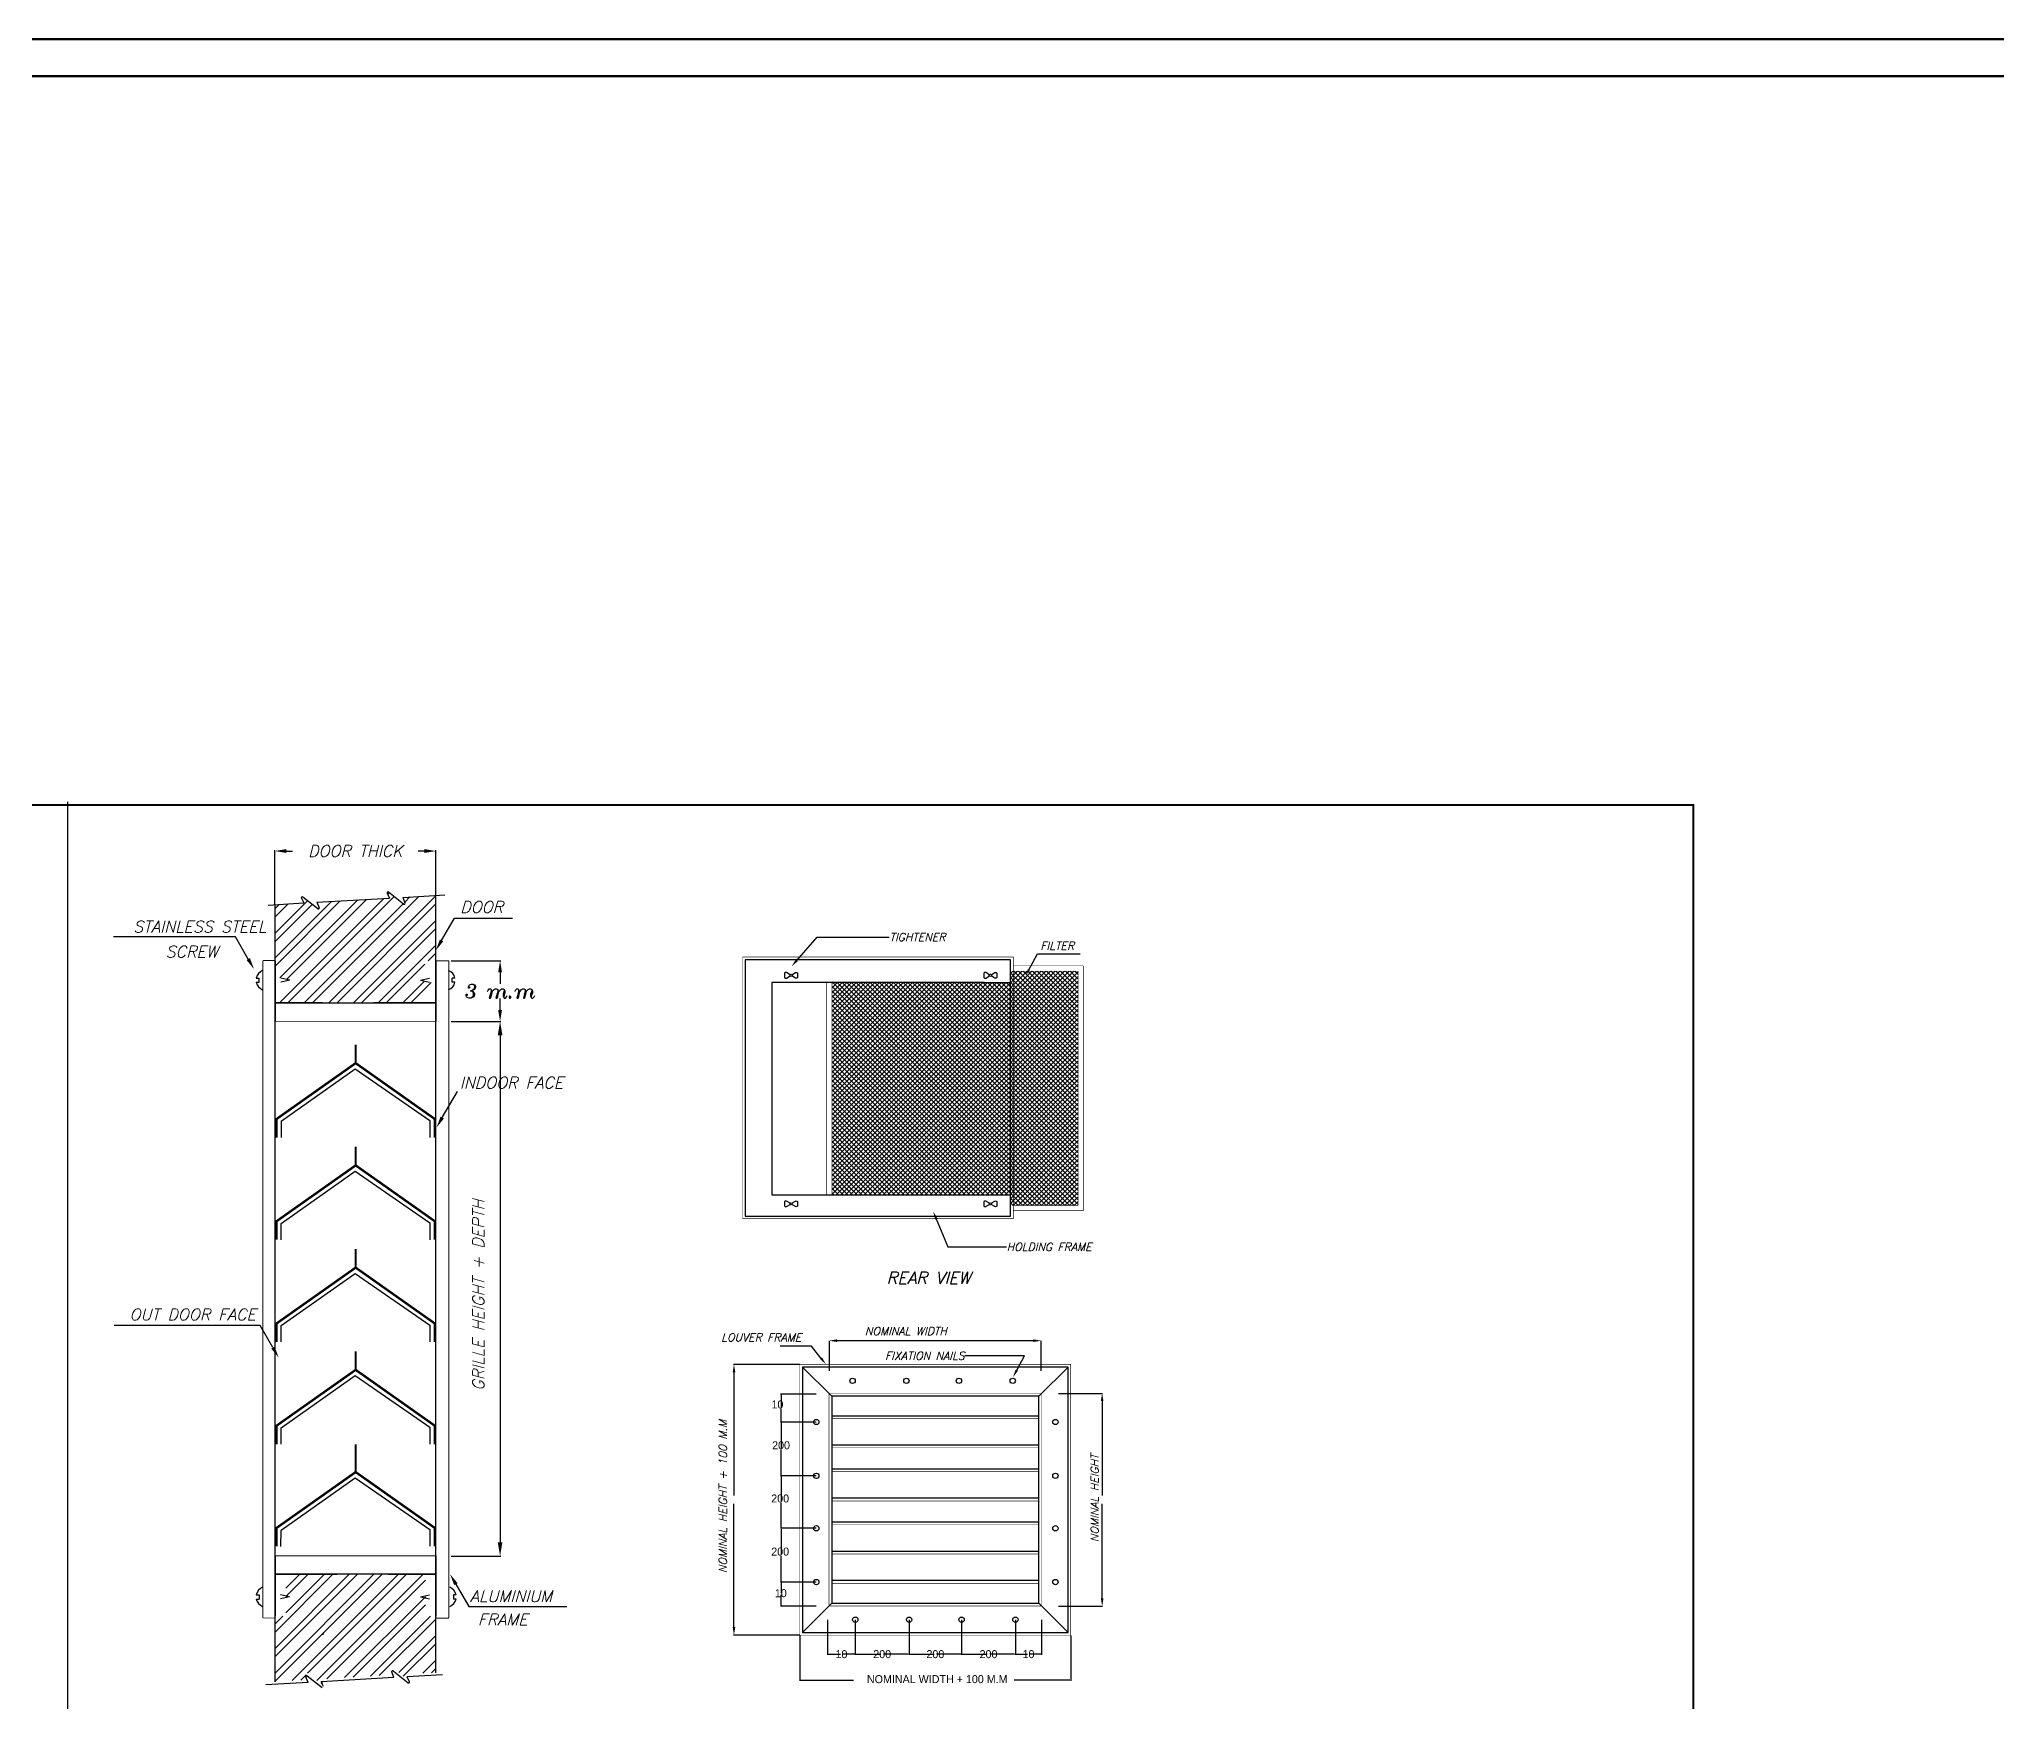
# Model space of a CAD drawing. Extents: x 594 to 813, y 174 to 240.
# Drawn here: x 647.53 to 668.84, y 222.39 to 240.49 of the extents above; entities that cross this region are included whole.
import ezdxf
from ezdxf.enums import TextEntityAlignment as Align

# ---------------------------------------------------------------- set-up
doc = ezdxf.new("R2010")
doc.units = 0
doc.header["$MEASUREMENT"] = 0
doc.header["$PDMODE"] = 35
doc.header["$PDSIZE"] = 0.5
doc.linetypes.add('HIDDEN', pattern=[0.375, 0.25, -0.125])
doc.layers.get('0').update_dxf_attribs({"linetype": 'CONTINUOUS', "lineweight": 30})
doc.layers.get('Defpoints').update_dxf_attribs({"linetype": 'CONTINUOUS'})
for name, color, linetype, lineweight in [('2', 2, 'CONTINUOUS', 25), ('3', 3, 'CONTINUOUS', 25), ('5', 5, 'CONTINUOUS', 35), ('AC.REF(S). PIPING', 3, 'CONTINUOUS', 30), ('text', 72, 'CONTINUOUS', 15), ('UG-BORDER', 20, 'CONTINUOUS', 80), ('Wall', 5, 'CONTINUOUS', 30)]:
    doc.layers.add(name, color=color, linetype=linetype, lineweight=lineweight)
for name, color, linetype in [('LEADER', 4, 'CONTINUOUS'), ('RED', 1, 'CONTINUOUS'), ('S', 3, 'CONTINUOUS'), ('Z20', 2, 'CONTINUOUS')]:
    doc.layers.add(name, color=color, linetype=linetype)
doc.styles.add('ROMANC', font='italict.shx')

# ---------------------------------------------------------------- blocks, each defined once
blk = doc.blocks.new('*X221')
at = {"color": 0, "linetype": 'Continuous'}
for p, q in [((-16.34, 52.6), (4.91, 73.86)), ((-16.34, 57.91), (-0.39, 73.86)), ((-16.34, 50.84), (6.68, 73.86)), ((-16.34, 56.14), (1.38, 73.86)), ((-16.34, 61.44), (-3.93, 73.86)), ((-13.99, 65.56), (-5.69, 73.86)), ((-13.99, 70.86), (-11, 73.86)), ((-13.99, 69.1), (-9.23, 73.86)), ((-12.66, 50.98), (10.22, 73.86)), ((-9.33, 52.55), (11.98, 73.86)), ((-7.36, 50.98), (15.52, 73.86)), ((-5.16, 51.4), (16.01, 72.58)), ((-1.42, 51.62), (16.01, 69.04)), ((-16.34, 63.21), (-14.69, 64.86)), ((0.46, 51.72), (16.01, 67.28)), ((4.21, 51.94), (17.14, 64.87)), ((6.08, 52.05), (18.24, 64.2)), ((10.28, 52.7), (18.24, 60.67)), ((11.26, 51.92), (18.24, 58.9)), ((15.46, 52.58), (18.25, 55.37)), ((-10.79, 51.08), (-9.65, 52.22)), ((-6.37, 50.2), (-6.02, 50.55)), ((17.33, 52.69), (18.25, 53.6))]:
    blk.add_line(p, q, dxfattribs=at)
blk = doc.blocks.new('A$C5DD3573E')
at = {"color": 2, "linetype": 'Continuous'}
for p, q in [((-12174.26, -863.566), (-12761.422, -1450.728)), ((-12469.214, -862.826), (-12761.205, -1154.817)), ((-12252.654, -868.037), (-12761.019, -1376.402)), ((-11782.288, -841.214), (-12721.156, -1780.081)), ((-12017.471, -854.625), (-12718.816, -1555.97)), ((-11939.077, -850.155), (-12658.898, -1569.976)), ((-11690.643, -823.492), (-12647.233, -1780.081)), ((-11468.711, -823.331), (-12425.461, -1780.081)), ((-11315.042, -817.509), (-12277.614, -1780.081)), ((-11547.106, -827.802), (-11594.627, -875.323)), ((-12723.02, -894.86), (-12761.391, -933.231)), ((-12644.626, -890.39), (-12761.329, -1007.093)), ((-12428.014, -895.549), (-12761.143, -1228.678)), ((-11608.243, -888.939), (-12499.385, -1780.081)), ((-11315.042, -891.433), (-12203.69, -1780.081)), ((-11315.042, -1039.281), (-12055.843, -1780.081)), ((-11315.042, -1113.204), (-11981.919, -1780.081)), ((-11315.042, -1261.052), (-11834.071, -1780.081)), ((-11315.042, -1334.976), (-11383.789, -1403.723)), ((-11413.31, -1433.244), (-11760.148, -1780.081)), ((-11417.173, -1584.954), (-11612.3, -1780.081)), ((-7749.927, -3208.034), (-6037.752, -1495.858)), ((-7749.927, -3250.262), (-5995.524, -1495.858)), ((-7749.927, -3292.49), (-5953.295, -1495.858)), ((-7749.927, -3334.718), (-5911.067, -1495.858)), ((-7749.927, -3376.946), (-5868.839, -1495.858)), ((-7749.927, -3419.174), (-5826.611, -1495.858)), ((-7749.927, -3461.403), (-5784.383, -1495.858)), ((-7749.927, -3503.631), (-5742.154, -1495.858)), ((-7712.769, -3508.701), (-5699.926, -1495.858)), ((-7670.54, -3508.701), (-5657.698, -1495.858)), ((-7628.312, -3508.701), (-5615.47, -1495.858)), ((-7586.084, -3508.701), (-5573.242, -1495.858)), ((-7543.856, -3508.701), (-5535.709, -1500.554)), ((-7501.628, -3508.701), (-5535.709, -1542.782)), ((-7459.399, -3508.701), (-5535.709, -1585.01)), ((-5535.709, -2117.52), (-6139.79, -1513.44)), ((-5535.709, -2159.748), (-6139.79, -1555.668)), ((-5535.709, -2075.292), (-6115.143, -1495.858)), ((-5535.709, -2033.064), (-6072.914, -1495.858)), ((-5535.709, -1990.836), (-6030.686, -1495.858)), ((-5535.709, -1948.607), (-5988.458, -1495.858)), ((-5535.709, -1906.379), (-5946.23, -1495.858)), ((-5535.709, -1864.151), (-5904.002, -1495.858)), ((-5535.709, -1821.923), (-5861.774, -1495.858)), ((-5535.709, -1779.695), (-5819.545, -1495.858)), ((-5535.709, -1737.467), (-5777.317, -1495.858)), ((-5535.709, -1695.238), (-5735.089, -1495.858)), ((-5535.709, -1653.01), (-5692.861, -1495.858)), ((-5535.709, -1610.782), (-5650.633, -1495.858)), ((-5535.709, -1568.554), (-5608.404, -1495.858)), ((-5535.709, -1526.326), (-5566.176, -1495.858)), ((-11357.255, -1598.96), (-11538.376, -1780.081)), ((-5738.631, -3603.726), (-7749.927, -1592.43)), ((-7749.927, -2912.436), (-6435.387, -1597.896)), ((-7749.927, -2954.664), (-6393.159, -1597.896)), ((-7749.927, -2996.893), (-6350.93, -1597.896)), ((-7749.927, -3039.121), (-6308.702, -1597.896)), ((-7749.927, -3081.349), (-6266.474, -1597.896)), ((-7749.927, -3123.577), (-6224.246, -1597.896)), ((-7749.927, -3165.805), (-6182.018, -1597.896)), ((-7749.927, -1645.59), (-7702.233, -1597.896)), ((-7749.927, -1687.819), (-7660.004, -1597.896)), ((-7749.927, -1730.047), (-7617.776, -1597.896)), ((-7749.927, -1772.275), (-7575.548, -1597.896)), ((-7749.927, -1814.503), (-7533.32, -1597.896)), ((-7749.927, -1856.731), (-7491.092, -1597.896)), ((-7749.927, -1898.96), (-7448.863, -1597.896)), ((-7749.927, -1941.188), (-7406.635, -1597.896)), ((-7749.927, -1983.416), (-7364.407, -1597.896)), ((-7749.927, -2025.644), (-7322.179, -1597.896)), ((-7749.927, -2067.872), (-7279.951, -1597.896)), ((-7749.927, -2110.101), (-7237.722, -1597.896)), ((-7749.927, -2152.329), (-7195.494, -1597.896)), ((-7749.927, -2194.557), (-7153.266, -1597.896)), ((-7749.927, -2236.785), (-7111.038, -1597.896)), ((-7749.927, -2279.013), (-7068.81, -1597.896)), ((-7749.927, -2321.242), (-7026.582, -1597.896)), ((-7749.927, -2363.47), (-6984.353, -1597.896)), ((-7749.927, -2405.698), (-6942.125, -1597.896)), ((-7749.927, -2447.926), (-6899.897, -1597.896)), ((-7749.927, -2490.154), (-6857.669, -1597.896)), ((-7749.927, -2532.382), (-6815.441, -1597.896)), ((-7749.927, -2574.611), (-6773.212, -1597.896)), ((-7749.927, -2616.839), (-6730.984, -1597.896)), ((-7749.927, -2659.067), (-6688.756, -1597.896)), ((-7749.927, -2701.295), (-6646.528, -1597.896)), ((-7749.927, -2743.523), (-6604.3, -1597.896)), ((-7749.927, -2785.752), (-6562.071, -1597.896)), ((-7749.927, -2827.98), (-6519.843, -1597.896)), ((-7749.927, -2870.208), (-6477.615, -1597.896)), ((-5780.859, -3603.726), (-7749.927, -1634.658)), ((-5823.088, -3603.726), (-7749.927, -1676.886)), ((-5865.316, -3603.726), (-7749.927, -1719.114)), ((-5907.544, -3603.726), (-7749.927, -1761.343)), ((-5696.403, -3603.726), (-7702.233, -1597.896)), ((-5654.175, -3603.726), (-7660.004, -1597.896)), ((-5611.947, -3603.726), (-7617.776, -1597.896)), ((-5569.719, -3603.726), (-7575.548, -1597.896)), ((-5535.709, -3595.507), (-7533.32, -1597.896)), ((-5535.709, -3553.279), (-7491.092, -1597.896)), ((-5535.709, -3511.051), (-7448.863, -1597.896)), ((-7417.171, -3508.701), (-5535.709, -1627.238)), ((-5535.709, -3468.822), (-7406.635, -1597.896)), ((-7374.943, -3508.701), (-5535.709, -1669.467)), ((-5535.709, -3426.594), (-7364.407, -1597.896)), ((-7332.715, -3508.701), (-5535.709, -1711.695)), ((-5535.709, -3384.366), (-7322.179, -1597.896)), ((-7290.487, -3508.701), (-5535.709, -1753.923)), ((-5535.709, -3342.138), (-7279.951, -1597.896)), ((-5535.709, -3299.91), (-7237.722, -1597.896)), ((-5535.709, -3257.681), (-7195.494, -1597.896)), ((-5535.709, -3215.453), (-7153.266, -1597.896)), ((-5535.709, -3173.225), (-7111.038, -1597.896)), ((-5535.709, -3130.997), (-7068.81, -1597.896)), ((-5535.709, -3088.769), (-7026.582, -1597.896)), ((-5535.709, -3046.54), (-6984.353, -1597.896)), ((-5535.709, -3004.312), (-6942.125, -1597.896)), ((-5535.709, -2962.084), (-6899.897, -1597.896)), ((-5535.709, -2919.856), (-6857.669, -1597.896)), ((-5535.709, -2877.628), (-6815.441, -1597.896)), ((-5535.709, -2835.399), (-6773.212, -1597.896)), ((-5535.709, -2793.171), (-6730.984, -1597.896)), ((-5535.709, -2750.943), (-6688.756, -1597.896)), ((-5535.709, -2708.715), (-6646.528, -1597.896)), ((-5535.709, -2666.487), (-6604.3, -1597.896)), ((-5535.709, -2624.259), (-6562.071, -1597.896)), ((-5535.709, -2582.03), (-6519.843, -1597.896)), ((-5535.709, -2539.802), (-6477.615, -1597.896)), ((-5535.709, -2497.574), (-6435.387, -1597.896)), ((-5535.709, -2455.346), (-6393.159, -1597.896)), ((-5535.709, -2413.118), (-6350.93, -1597.896)), ((-5535.709, -2370.889), (-6308.702, -1597.896)), ((-5535.709, -2328.661), (-6266.474, -1597.896)), ((-5535.709, -2286.433), (-6224.246, -1597.896)), ((-5535.709, -2244.205), (-6182.018, -1597.896)), ((-5535.709, -2201.977), (-6139.79, -1597.896)), ((-5949.772, -3603.726), (-7749.927, -1803.571)), ((-5992, -3603.726), (-7749.927, -1845.799)), ((-6034.229, -3603.726), (-7749.927, -1888.027)), ((-6171.482, -3508.701), (-7749.927, -1930.255)), ((-7248.258, -3508.701), (-5535.709, -1796.151)), ((-7206.03, -3508.701), (-5535.709, -1838.379)), ((-7163.802, -3508.701), (-5535.709, -1880.607)), ((-7121.574, -3508.701), (-5535.709, -1922.836)), ((-6213.71, -3508.701), (-7749.927, -1972.484)), ((-6255.938, -3508.701), (-7749.927, -2014.712)), ((-6298.166, -3508.701), (-7749.927, -2056.94)), ((-6340.395, -3508.701), (-7749.927, -2099.168)), ((-7079.346, -3508.701), (-5535.709, -1965.064)), ((-7037.117, -3508.701), (-5535.709, -2007.292)), ((-6994.889, -3508.701), (-5535.709, -2049.52)), ((-6952.661, -3508.701), (-5535.709, -2091.748)), ((-6382.623, -3508.701), (-7749.927, -2141.396)), ((-6424.851, -3508.701), (-7749.927, -2183.624)), ((-6467.079, -3508.701), (-7749.927, -2225.853)), ((-6509.307, -3508.701), (-7749.927, -2268.081)), ((-6910.433, -3508.701), (-5535.709, -2133.977)), ((-6868.205, -3508.701), (-5535.709, -2176.205)), ((-6825.976, -3508.701), (-5535.709, -2218.433)), ((-6783.748, -3508.701), (-5535.709, -2260.661)), ((-6551.535, -3508.701), (-7749.927, -2310.309)), ((-6593.764, -3508.701), (-7749.927, -2352.537)), ((-6635.992, -3508.701), (-7749.927, -2394.765)), ((-6678.22, -3508.701), (-7749.927, -2436.994)), ((-6741.52, -3508.701), (-5535.709, -2302.889)), ((-6699.292, -3508.701), (-5535.709, -2345.118)), ((-6657.064, -3508.701), (-5535.709, -2387.346)), ((-6614.836, -3508.701), (-5535.709, -2429.574)), ((-6720.448, -3508.701), (-7749.927, -2479.222)), ((-6762.676, -3508.701), (-7749.927, -2521.45)), ((-6804.905, -3508.701), (-7749.927, -2563.678)), ((-6847.133, -3508.701), (-7749.927, -2605.906)), ((-6572.607, -3508.701), (-5535.709, -2471.802)), ((-6530.379, -3508.701), (-5535.709, -2514.03)), ((-6488.151, -3508.701), (-5535.709, -2556.259)), ((-6445.923, -3508.701), (-5535.709, -2598.487)), ((-6403.695, -3508.701), (-5535.709, -2640.715)), ((-6889.361, -3508.701), (-7749.927, -2648.135)), ((-6931.589, -3508.701), (-7749.927, -2690.363)), ((-6973.817, -3508.701), (-7749.927, -2732.591)), ((-7016.046, -3508.701), (-7749.927, -2774.819)), ((-7058.274, -3508.701), (-7749.927, -2817.047)), ((-6361.466, -3508.701), (-5535.709, -2682.943)), ((-6319.238, -3508.701), (-5535.709, -2725.171)), ((-6277.01, -3508.701), (-5535.709, -2767.399)), ((-6234.782, -3508.701), (-5535.709, -2809.628)), ((-7100.502, -3508.701), (-7749.927, -2859.276)), ((-7142.73, -3508.701), (-7749.927, -2901.504)), ((-7184.958, -3508.701), (-7749.927, -2943.732)), ((-7227.187, -3508.701), (-7749.927, -2985.96)), ((-6192.554, -3508.701), (-5535.709, -2851.856)), ((-6150.325, -3508.701), (-5535.709, -2894.084)), ((-6142.817, -3543.42), (-5535.709, -2936.312)), ((-6142.817, -3585.648), (-5535.709, -2978.54)), ((-7269.415, -3508.701), (-7749.927, -3028.188)), ((-7311.643, -3508.701), (-7749.927, -3070.416)), ((-7353.871, -3508.701), (-7749.927, -3112.645)), ((-7396.099, -3508.701), (-7749.927, -3154.873)), ((-6118.666, -3603.726), (-5535.709, -3020.769)), ((-6076.438, -3603.726), (-5535.709, -3062.997)), ((-6034.209, -3603.726), (-5535.709, -3105.225)), ((-5991.981, -3603.726), (-5535.709, -3147.453)), ((-7438.327, -3508.701), (-7749.927, -3197.101)), ((-7480.556, -3508.701), (-7749.927, -3239.329)), ((-7522.784, -3508.701), (-7749.927, -3281.557)), ((-7565.012, -3508.701), (-7749.927, -3323.786)), ((-5949.753, -3603.726), (-5535.709, -3189.681)), ((-5907.525, -3603.726), (-5535.709, -3231.91)), ((-5865.297, -3603.726), (-5535.709, -3274.138)), ((-5823.069, -3603.726), (-5535.709, -3316.366)), ((-7607.24, -3508.701), (-7749.927, -3366.014)), ((-7649.468, -3508.701), (-7749.927, -3408.242)), ((-5780.84, -3603.726), (-5535.709, -3358.594)), ((-5738.612, -3603.726), (-5535.709, -3400.822)), ((-5696.384, -3603.726), (-5535.709, -3443.051)), ((-5654.156, -3603.726), (-5535.709, -3485.279)), ((-5611.928, -3603.726), (-5535.709, -3527.507)), ((-5569.699, -3603.726), (-5535.709, -3569.735))]:
    blk.add_line(p, q, dxfattribs=at)
at = {"color": 0, "linetype": 'Continuous'}
for p, q in [((-11731.844, -790.769), (-11746.689, -805.614)), ((-6139.79, -1555.668), (-6079.98, -1495.858)), ((-6139.79, -1513.44), (-6122.208, -1495.858)), ((-7749.927, -1603.362), (-7744.461, -1597.896)), ((-7691.697, -3508.701), (-7749.927, -3450.47)), ((-7733.925, -3508.701), (-7749.927, -3492.698)), ((-6076.457, -3603.726), (-6142.817, -3537.365)), ((-6118.685, -3603.726), (-6142.817, -3579.594))]:
    blk.add_line(p, q, dxfattribs=at)
for p, q in [((-5978.511, -1482.652), (-5900.326, -1339.41)), ((-5900.326, -1339.41), (-5517.639, -1339.41))]:
    blk.add_line(p, q)
at = {"color": 3, "linetype": 'ByBlock'}
for p, q in [((-7773.282, -5092.815), (-7773.282, -4822.243)), ((-7705.841, -4820.917), (-5938.288, -4820.917)), ((-5866.624, -5092.815), (-5866.624, -4822.243))]:
    blk.add_line(p, q, dxfattribs=at)
blk.add_solid([(-5969.774, -1487.42), (-5987.247, -1477.883), (-6007.122, -1535.071)])
for points in [[(-7705.841, -4808.973), (-7705.841, -4832.861), (-7777.505, -4820.917)], [(-5938.288, -4808.973), (-5938.288, -4832.861), (-5866.624, -4820.917)]]:
    blk.add_solid(points, dxfattribs=at)
at = {"layer": '2'}
for p, q in [((-12524.656, -838.845), (-12503.184, -882.324)), ((-12377.678, -935.528), (-12511.75, -829.042)), ((-12384.372, -875.548), (-11730.564, -838.264)), ((-12384.372, -875.548), (-12364.687, -925.935)), ((-11752.036, -794.785), (-11730.564, -838.264)), ((-11605.058, -891.468), (-11739.13, -784.982)), ((-11611.752, -831.488), (-11233.075, -809.894)), ((-11611.752, -831.488), (-11592.067, -881.875)), ((-12823.155, -900.571), (-12503.184, -882.324)), ((-12929.881, -1557.892), (-12905.634, -1557.892)), ((-12905.634, -1595.964), (-12905.634, -1557.892)), ((-11166.685, -1595.964), (-11166.685, -1557.892)), ((-11142.439, -1557.892), (-11166.685, -1557.892)), ((-12929.881, -1595.964), (-12905.634, -1595.964)), ((-11142.439, -1595.964), (-11166.685, -1595.964)), ((-12929.708, -7107.761), (-12905.462, -7107.761)), ((-12929.708, -7145.834), (-12905.462, -7145.834)), ((-12905.462, -7107.761), (-12905.462, -7145.834)), ((-11156.928, -7107.761), (-11156.928, -7145.834)), ((-11132.681, -7107.761), (-11156.928, -7107.761)), ((-11132.681, -7145.834), (-11156.928, -7145.834)), ((-12464.711, -7897.048), (-12843.388, -7918.643)), ((-12464.711, -7897.048), (-12484.397, -7846.661)), ((-12471.405, -7837.069), (-12337.333, -7943.555)), ((-11692.091, -7852.988), (-12345.9, -7890.273)), ((-12324.427, -7933.752), (-12345.9, -7890.273)), ((-11692.091, -7852.988), (-11711.777, -7802.601)), ((-11698.785, -7793.009), (-11564.713, -7899.495)), ((-11253.308, -7827.966), (-11573.28, -7846.213)), ((-11551.807, -7889.692), (-11573.28, -7846.213))]:
    blk.add_line(p, q, dxfattribs=at)
at = {"layer": '2', "linetype": 'HIDDEN'}
for p, q in [((-12629.157, -1576.928), (-12760.746, -1546.169)), ((-12629.157, -1576.928), (-12760.746, -1607.687)), ((-11451.507, -1576.928), (-11319.918, -1546.169)), ((-11451.507, -1576.928), (-11319.918, -1607.687)), ((-12630.291, -7126.798), (-12761.88, -7096.039)), ((-12630.291, -7126.798), (-12761.88, -7157.557)), ((-11451.169, -7126.798), (-11319.58, -7096.039)), ((-11451.169, -7126.798), (-11319.58, -7157.557))]:
    blk.add_line(p, q, dxfattribs=at)
at = {"layer": '2', "linetype": 'Continuous'}
for p, q in [((-12707.637, -2845.45), (-12040.412, -2375.894)), ((-12040.412, -2375.894), (-11367.373, -2840.186)), ((-12707.637, -2845.45), (-12707.637, -2992.477)), ((-11367.373, -2840.186), (-11367.373, -2991.792)), ((-12707.637, -3765.437), (-12040.412, -3295.881)), ((-12040.412, -3295.881), (-11367.373, -3760.173)), ((-12704.971, -3912.778), (-12707.637, -3765.437)), ((-11367.373, -3760.173), (-11367.373, -3912.654)), ((-12707.637, -4685.424), (-12040.412, -4215.868)), ((-12040.412, -4215.868), (-11367.373, -4680.16)), ((-12704.971, -4832.765), (-12707.637, -4685.424)), ((-11367.373, -4680.16), (-11367.373, -4831.765)), ((-12707.637, -5605.411), (-12040.412, -5135.855)), ((-12040.412, -5135.855), (-11367.373, -5600.147)), ((-12704.971, -5752.752), (-12707.637, -5605.411)), ((-11367.373, -5600.147), (-11367.373, -5751.752)), ((-12707.637, -6525.398), (-12040.412, -6055.842)), ((-12040.412, -6055.842), (-11367.373, -6520.134)), ((-12707.879, -6672.739), (-12707.637, -6525.398)), ((-11367.373, -6520.134), (-11367.373, -6671.739))]:
    blk.add_line(p, q, dxfattribs=at)
at = {"layer": '2', "color": 5, "const_width": 8.364}
for points in [[(-12870.368, -1400.891), (-12870.368, -7317.012)], [(-12870.368, -1400.891), (-12760.801, -1400.891)], [(-11318.326, -1402.14), (-11197.197, -1402.14)], [(-11197.197, -1402.14), (-11197.197, -7317.165)], [(-12761.275, -7317.012), (-12870.368, -7317.012)], [(-11315.042, -7317.165), (-11197.197, -7317.165)]]:
    blk.add_lwpolyline(points, dxfattribs=at)
at = {"layer": '2'}
for centre, radius, start, end in [((-12516.952, -835.591), 8.364, 51.5417519, 202.8980751), ((-11744.332, -791.531), 8.364, 51.5417519, 202.8980751), ((-12372.477, -928.979), 8.364, 231.5417519, 21.3400628), ((-11599.857, -884.919), 8.364, 231.5417519, 21.3400628), ((-12839.052, -1576.928), 92.802, 111.4279765, 168.1630099), ((-11233.267, -1576.928), 92.802, 11.8369901, 68.5720235), ((-12839.052, -1576.928), 92.802, 191.8369901, 248.5720235), ((-11233.267, -1576.928), 92.802, 291.4279765, 348.1630099), ((-12838.88, -7126.798), 92.802, 111.4279765, 168.1630099), ((-11223.51, -7126.798), 92.802, 11.8369901, 68.5720235), ((-12838.88, -7126.798), 92.802, 191.8369901, 248.5720235), ((-11223.51, -7126.798), 92.802, 291.4279765, 348.1630099), ((-12332.132, -7454.44), 8.364, 231.5417519, 22.8980751), ((-12476.607, -7843.618), 8.364, 51.5417519, 201.3400628), ((-11703.987, -7799.558), 8.364, 51.5417519, 201.3400628), ((-11559.512, -7892.946), 8.364, 231.5417519, 22.8980751)]:
    blk.add_arc(centre, radius, start, end, dxfattribs=at)
at = {"layer": '3', "color": 5, "linetype": 'Continuous'}
for p, q in [((-11315.042, -7809.547), (-11315.042, -817.44)), ((-12761.422, -7892.029), (-12761.422, -899.922))]:
    blk.add_line(p, q, dxfattribs=at)
at = {"layer": '3', "linetype": 'Continuous'}
for p, q in [((-12333.297, -1780.081), (-11873.303, -1780.081)), ((-11743.167, -6923.644), (-12203.16, -6923.644))]:
    blk.add_line(p, q, dxfattribs=at)
at = {"layer": '5', "linetype": 'Continuous'}
for p, q in [((-12761.422, -1947.352), (-12760.996, -1404.704)), ((-11315.042, -1403.723), (-11315.042, -1947.352)), ((-12761.422, -1780.081), (-12333.297, -1780.081)), ((-12761.422, -7300.003), (-12761.422, -6756.374)), ((-11315.042, -6756.374), (-11315.468, -7299.022)), ((-12203.16, -6923.644), (-12761.422, -6923.644)), ((-11315.042, -6923.644), (-11743.167, -6923.644))]:
    blk.add_line(p, q, dxfattribs=at)
at = {"layer": '5', "color": 5, "linetype": 'Continuous'}
blk.add_line((-11873.303, -1780.081), (-11315.042, -1780.081), dxfattribs=at)
at = {"layer": '5', "color": 5, "linetype": 'Continuous', "const_width": 8.364}
blk.add_lwpolyline([(-11315.042, -1947.352), (-12761.422, -1947.352)], dxfattribs=at)
at = {"layer": '5', "linetype": 'Continuous'}
for points, const_width in [([(-12035.89, -2323.71), (-12035.89, -2156.44)], 20.909), ([(-11324.991, -2992.791), (-11324.991, -2825.521), (-12035.89, -2323.71), (-12746.789, -2825.521), (-12746.789, -2992.791)], 20.909), ([(-12035.89, -3243.697), (-12035.89, -3076.427)], 20.909), ([(-11324.991, -3912.778), (-11324.991, -3745.508), (-12035.89, -3243.697), (-12746.789, -3745.508), (-12746.789, -3912.778)], 20.909), ([(-12035.89, -4163.684), (-12035.89, -3996.413)], 20.909), ([(-11324.991, -4832.765), (-11324.991, -4665.495), (-12035.89, -4163.684), (-12746.789, -4665.495), (-12746.789, -4832.765)], 20.909), ([(-12035.89, -5083.671), (-12035.89, -4916.4)], 20.909), ([(-11324.991, -5752.752), (-11324.991, -5585.482), (-12035.89, -5083.671), (-12746.789, -5585.482), (-12746.789, -5752.752)], 20.909), ([(-12035.89, -5752.752), (-12035.89, -6003.658)], 20.909), ([(-11324.991, -6672.739), (-11324.991, -6505.469), (-12035.89, -6003.658), (-12746.789, -6505.469), (-12746.789, -6672.739)], 20.909), ([(-12761.422, -6756.374), (-11315.042, -6756.374)], 8.364)]:
    blk.add_lwpolyline(points, dxfattribs=dict(at, const_width=const_width))
at = {"layer": 'Defpoints', "color": 0, "linetype": 'ByBlock'}
for p in [(-11179.853, -1403.046), (-11179.853, -1948.404), (-8303.187, -5034.158), (-8039.081, -5034.158), (-5866.624, -5034.158), (-5602.518, -5034.158), (-8039.081, -7470.721), (-5602.518, -7470.721), (-12624.231, -7841.527)]:
    blk.add_point(p, dxfattribs=at)
at = {"layer": 'Defpoints', "color": 1, "linetype": 'ByBlock'}
blk.add_point((-11179.853, -1947.352), dxfattribs=at)
at = {"layer": 'Defpoints', "color": 3, "linetype": 'ByBlock'}
blk.add_point((-5866.624, -4820.917), dxfattribs=at)
at = {"layer": 'LEADER', "color": 2, "linetype": 'ByBlock'}
for p, q in [((-12763.658, -897.178), (-12763.206, -407.041)), ((-12658.662, -414.568), (-12604.248, -414.568)), ((-11419.207, -414.568), (-11473.62, -414.568)), ((-11315.042, -817.509), (-11314.663, -407.041)), ((-11177.239, -1403.046), (-10728.963, -1403.046)), ((-10736.49, -1507.589), (-10736.49, -1609.235)), ((-10736.49, -1843.861), (-10736.49, -1742.215)), ((-11177.239, -1948.404), (-10728.963, -1948.404)), ((-10736.49, -2072.804), (-10736.49, -6635.776)), ((-11177.239, -6761.229), (-10728.963, -6761.229))]:
    blk.add_line(p, q, dxfattribs=at)
at = {"layer": 'LEADER', "color": 2}
for p, q in [((-11262.77, -1218.835), (-11147.772, -1019.652)), ((-11147.772, -1019.652), (-10625.294, -1019.652)), ((-13117.637, -1187.887), (-14214.82, -1187.887)), ((-13002.638, -1387.07), (-13117.637, -1187.887)), ((-11256.557, -2813.045), (-11120.65, -2577.646)), ((-12895.62, -4684.501), (-14208.35, -4684.501)), ((-12780.622, -4883.684), (-12895.62, -4684.501)), ((-11134.087, -7012.679), (-11019.089, -7211.862)), ((-11019.089, -7211.862), (-10135.299, -7211.862))]:
    blk.add_line(p, q, dxfattribs=at)
at = {"layer": 'LEADER', "color": 2, "linetype": 'ByBlock'}
for points in [[(-12658.662, -397.144), (-12658.662, -431.992), (-12763.206, -414.568)], [(-11419.207, -397.144), (-11419.207, -431.992), (-11314.663, -414.568)], [(-10753.914, -1507.589), (-10719.066, -1507.589), (-10736.49, -1403.046)], [(-10753.914, -1843.861), (-10719.066, -1843.861), (-10736.49, -1948.404)], [(-10757.399, -2072.804), (-10715.581, -2072.804), (-10736.49, -1947.352)], [(-10757.399, -6635.776), (-10715.581, -6635.776), (-10736.49, -6761.229)]]:
    blk.add_solid(points, dxfattribs=at)
at = {"layer": 'LEADER', "color": 2}
for points in [[(-11277.86, -1210.123), (-11247.68, -1227.547), (-11315.042, -1309.373)], [(-12987.549, -1378.358), (-13017.728, -1395.782), (-12950.366, -1477.608)], [(-11241.467, -2821.757), (-11271.647, -2804.333), (-11308.829, -2903.582)], [(-12765.532, -4874.972), (-12795.712, -4892.396), (-12728.35, -4974.221)], [(-11149.177, -7021.391), (-11118.997, -7003.967), (-11186.359, -6922.141)]]:
    blk.add_solid(points, dxfattribs=at)
at = {"layer": 'RED', "linetype": 'Continuous'}
for p, q in [((-8066.307, -1398.473), (-7882.85, -1188.95)), ((-7882.85, -1188.95), (-7234.79, -1188.95)), ((-6381.696, -1597.671), (-6142.817, -1597.671)), ((-6381.696, -3508.701), (-6142.817, -3508.701)), ((-6811.947, -3724.909), (-6707.555, -3977.021)), ((-6707.555, -3977.021), (-6180.32, -3977.021)), ((-7752.427, -5320.812), (-8015.193, -5058.045)), ((-5626.406, -5058.045), (-5889.173, -5320.812)), ((-7752.427, -7184.066), (-8015.193, -7446.833)), ((-5626.406, -7446.833), (-5889.173, -7184.066))]:
    blk.add_line(p, q, dxfattribs=at)
at = {"layer": 'RED', "linetype": 'Continuous', "const_width": 4.778}
for points in [[(-8555.492, -3723.955), (-6118.929, -3723.955), (-6118.929, -1368.842), (-8555.492, -1368.842)], [(-8039.081, -7470.721), (-5602.518, -7470.721), (-5602.518, -5034.158), (-8039.081, -5034.158)], [(-7776.315, -7207.954), (-5865.285, -7207.954), (-5865.285, -5296.924), (-7776.315, -5296.924)]]:
    blk.add_lwpolyline(points, close=True, dxfattribs=at)
at = {"layer": 'RED', "linetype": 'Continuous'}
for points in [[(-8531.604, -3700.067), (-6142.817, -3700.067), (-6142.817, -1392.73), (-8531.604, -1392.73)], [(-8015.193, -7446.833), (-5626.406, -7446.833), (-5626.406, -5058.045), (-8015.193, -5058.045)], [(-7752.427, -7184.066), (-5889.173, -7184.066), (-5889.173, -5320.812), (-7752.427, -5320.812)]]:
    blk.add_lwpolyline(points, close=True, dxfattribs=at)
for points in [[(-8126.308, -1528.352), (-8159.675, -1509.087, 0.577350269), (-8177.591, -1519.431), (-8177.591, -1547.74, 0.577350269), (-8159.675, -1558.083), (-8126.308, -1538.818)], [(-8110.546, -1528.352), (-8077.178, -1509.087, -0.577350269), (-8059.262, -1519.431), (-8059.262, -1547.74, -0.577350269), (-8077.178, -1558.083), (-8110.546, -1538.818)], [(-6333.198, -1528.352), (-6366.566, -1509.087, 0.577350269), (-6384.482, -1519.431), (-6384.482, -1547.74, 0.577350269), (-6366.566, -1558.083), (-6333.198, -1538.818)], [(-6317.437, -1528.352), (-6284.069, -1509.087, -0.577350269), (-6266.153, -1519.431), (-6266.153, -1547.74, -0.577350269), (-6284.069, -1558.083), (-6317.437, -1538.818)], [(-8126.308, -3584.964), (-8159.675, -3565.699, 0.577350269), (-8177.591, -3576.043), (-8177.591, -3604.352, 0.577350269), (-8159.675, -3614.695), (-8126.308, -3595.43)], [(-8110.546, -3584.964), (-8077.178, -3565.699, -0.577350269), (-8059.262, -3576.043), (-8059.262, -3604.352, -0.577350269), (-8077.178, -3614.695), (-8110.546, -3595.43)], [(-6333.198, -3584.964), (-6366.566, -3565.699, 0.577350269), (-6384.482, -3576.043), (-6384.482, -3604.352, 0.577350269), (-6366.566, -3614.695), (-6333.198, -3595.43)], [(-6317.437, -3584.964), (-6284.069, -3565.699, -0.577350269), (-6266.153, -3576.043), (-6266.153, -3604.352, -0.577350269), (-6284.069, -3614.695), (-6317.437, -3595.43)]]:
    blk.add_lwpolyline(points, format="xyb", dxfattribs=at)
for points in [[(-6381.696, -1597.671), (-8292.725, -1597.671), (-8292.725, -3508.701)], [(-8292.725, -3508.701), (-6381.696, -3508.701)]]:
    blk.add_lwpolyline(points, dxfattribs=at)
for centre, radius in [((-8118.427, -1533.585), 9.46), ((-6325.318, -1533.585), 9.46), ((-8118.427, -3590.197), 9.46), ((-6325.318, -3590.197), 9.46), ((-7564.486, -5182.566), 23.888), ((-7080.297, -5182.566), 23.888), ((-6607.918, -5182.566), 23.888), ((-6123.73, -5182.566), 23.888), ((-7890.975, -5552.976), 23.888), ((-5740.2, -5552.976), 23.888), ((-7890.975, -6037.164), 23.888), ((-5740.2, -6037.164), 23.888), ((-7890.975, -6509.543), 23.888), ((-5740.2, -6509.543), 23.888), ((-7890.975, -6993.732), 23.888), ((-5740.2, -6993.732), 23.888), ((-7540.423, -7331.89), 23.888), ((-7056.234, -7331.89), 23.888), ((-6583.855, -7331.89), 23.888), ((-6099.667, -7331.89), 23.888)]:
    blk.add_circle(centre, radius, dxfattribs=at)
for points in [[(-8057.32, -1406.341), (-8075.293, -1390.605), (-8113.515, -1452.389)], [(-6822.983, -3729.479), (-6800.912, -3720.34), (-6839.364, -3658.698)]]:
    blk.add_solid(points, dxfattribs=at)
at = {"layer": 'S', "color": 3, "linetype": 'Continuous'}
for p, q in [((-7935.635, -4869.01), (-8216.371, -4869.01)), ((-7849.311, -4977.983), (-7935.635, -4869.01)), ((-6017.125, -4957.182), (-6554.533, -4957.182)), ((-6087.248, -5086.553), (-6017.125, -4957.182)), ((-8039.081, -7473.221), (-8039.081, -7882.064)), ((-5602.518, -7473.221), (-5602.518, -7882.064)), ((-8031.881, -7874.864), (-7557.169, -7874.864)), ((-5609.718, -7874.864), (-6111.492, -7874.864))]:
    blk.add_line(p, q, dxfattribs=at)
at = {"layer": 'S', "linetype": 'ByBlock'}
for p, q in [((-8040.574, -5034.158), (-8636.277, -5034.158)), ((-8631.977, -5105.821), (-8631.977, -6214.457))]:
    blk.add_line(p, q, dxfattribs=at)
at = {"layer": 'S', "color": 3, "linetype": 'Continuous', "ltscale": 0.01}
for p, q in [((-7893.475, -5301.853), (-8214.063, -5301.853)), ((-8206.863, -5309.053), (-8206.863, -5420.138)), ((-8206.863, -5545.776), (-8206.863, -5434.691)), ((-7893.475, -5552.976), (-8214.063, -5552.976)), ((-7893.475, -5552.976), (-8206.042, -5552.976)), ((-8206.042, -5560.176), (-8206.042, -5787.794)), ((-8206.042, -6029.964), (-8206.042, -5802.346)), ((-7893.475, -6037.164), (-8214.063, -6037.164)), ((-8206.863, -6044.364), (-8206.863, -6266.078)), ((-7893.475, -6037.164), (-8206.042, -6037.164)), ((-8206.863, -6502.343), (-8206.863, -6280.63)), ((-7893.475, -6509.543), (-8214.063, -6509.543)), ((-7893.475, -6509.543), (-8214.063, -6509.543)), ((-8206.863, -6516.743), (-8206.863, -6744.361)), ((-8206.863, -6986.532), (-8206.863, -6758.914)), ((-7893.475, -6993.732), (-8214.063, -6993.732)), ((-7893.475, -6993.732), (-8214.063, -6993.732)), ((-8206.863, -7000.932), (-8206.863, -7094.374)), ((-7893.475, -7209.568), (-8214.063, -7209.568)), ((-8206.863, -7202.368), (-8206.863, -7108.926)), ((-7789.77, -7334.39), (-7789.77, -7649.611)), ((-7540.423, -7334.39), (-7540.423, -7649.611)), ((-7540.423, -7334.39), (-7540.423, -7649.611)), ((-7056.234, -7334.39), (-7056.234, -7649.611)), ((-7056.234, -7334.39), (-7056.234, -7649.611)), ((-6583.855, -7334.39), (-6583.855, -7649.611)), ((-6583.855, -7334.39), (-6583.855, -7649.611)), ((-6099.667, -7334.39), (-6099.667, -7649.611)), ((-6099.667, -7334.39), (-6099.667, -7649.611)), ((-5864.725, -7334.39), (-5864.725, -7649.611)), ((-7782.57, -7642.411), (-7673.502, -7642.411)), ((-7547.623, -7642.411), (-7656.691, -7642.411)), ((-7533.223, -7642.411), (-7309.931, -7642.411)), ((-7063.434, -7642.411), (-7286.725, -7642.411)), ((-7049.034, -7642.411), (-6831.648, -7642.411)), ((-6591.055, -7642.411), (-6808.442, -7642.411)), ((-6576.655, -7642.411), (-6353.364, -7642.411)), ((-6106.867, -7642.411), (-6330.158, -7642.411)), ((-6092.467, -7642.411), (-5990.602, -7642.411)), ((-5871.925, -7642.411), (-5973.79, -7642.411))]:
    blk.add_line(p, q, dxfattribs=at)
at = {"layer": 'S', "color": 3, "linetype": 'ByBlock'}
for p, q in [((-5710.722, -5295.307), (-5314.996, -5295.307)), ((-5319.296, -5365.007), (-5319.296, -6214.457)), ((-8631.977, -7399.057), (-8631.977, -6290.421)), ((-5319.296, -7139.997), (-5319.296, -6290.421)), ((-5710.722, -7210.031), (-5314.996, -7210.031)), ((-8040.574, -7470.721), (-8636.277, -7470.721))]:
    blk.add_line(p, q, dxfattribs=at)
at = {"layer": 'S', "linetype": 'Continuous'}
for p, q in [((-5889.173, -5499.034), (-7752.427, -5499.034)), ((-5889.173, -5761.801), (-7752.427, -5761.801)), ((-5889.173, -5976.792), (-7752.427, -5976.792)), ((-5889.173, -6239.558), (-7752.427, -6239.558)), ((-5889.173, -6454.549), (-7752.427, -6454.549)), ((-5889.173, -6717.316), (-7752.427, -6717.316)), ((-5889.173, -6980.082), (-7752.427, -6980.082))]:
    blk.add_line(p, q, dxfattribs=at)
at = {"layer": 'S', "linetype": 'Continuous', "const_width": 4.778}
for points in [[(-6118.929, -1448.083), (-5487.933, -1448.083)], [(-6118.929, -1495.858), (-5535.709, -1495.858)], [(-5535.709, -3603.726), (-5535.709, -1495.858)], [(-5487.933, -3651.501), (-5487.933, -1448.083)], [(-7797.703, -1597.671), (-7797.703, -3508.701)], [(-7749.927, -1597.671), (-7749.927, -3508.701)], [(-6118.929, -3603.726), (-5535.709, -3603.726)], [(-6118.929, -3651.501), (-5487.933, -3651.501)], [(-5889.173, -5522.922), (-7752.427, -5522.922)], [(-5889.173, -5785.689), (-7752.427, -5785.689)], [(-5889.173, -6000.68), (-7752.427, -6000.68)], [(-5889.173, -6263.446), (-7752.427, -6263.446)], [(-5889.173, -6478.437), (-7752.427, -6478.437)], [(-5889.173, -6741.204), (-7752.427, -6741.204)], [(-5889.173, -7003.97), (-7752.427, -7003.97)]]:
    blk.add_lwpolyline(points, dxfattribs=at)
at = {"layer": 'S', "linetype": 'ByBlock'}
for points in [[(-8643.921, -5105.821), (-8620.033, -5105.821), (-8631.977, -5034.158)], [(-8643.921, -7399.057), (-8620.033, -7399.057), (-8631.977, -7470.721)]]:
    blk.add_solid(points, dxfattribs=at)
at = {"layer": 'S', "linetype": 'Continuous'}
blk.add_solid([(-7858.673, -4985.4), (-7839.948, -4970.567), (-7804.812, -5034.158)], dxfattribs=at)
at = {"layer": 'S', "color": 3, "linetype": 'Continuous'}
for points in [[(-6076.747, -5092.245), (-6097.749, -5080.861), (-6121.398, -5149.557)], [(-8031.881, -7873.664), (-8031.881, -7876.064), (-8039.081, -7874.864)], [(-5609.718, -7873.664), (-5609.718, -7876.064), (-5602.518, -7874.864)]]:
    blk.add_solid(points, dxfattribs=at)
at = {"layer": 'S', "color": 3, "linetype": 'Continuous', "ltscale": 0.01}
for points in [[(-8208.063, -5309.053), (-8205.663, -5309.053), (-8206.863, -5301.853)], [(-8208.063, -5545.776), (-8205.663, -5545.776), (-8206.863, -5552.976)], [(-8207.242, -5560.176), (-8204.842, -5560.176), (-8206.042, -5552.976)], [(-8208.063, -6044.364), (-8205.663, -6044.364), (-8206.863, -6037.164)], [(-8207.242, -6029.964), (-8204.842, -6029.964), (-8206.042, -6037.164)], [(-8208.063, -6502.343), (-8205.663, -6502.343), (-8206.863, -6509.543)], [(-8208.063, -6516.743), (-8205.663, -6516.743), (-8206.863, -6509.543)], [(-8208.063, -6986.532), (-8205.663, -6986.532), (-8206.863, -6993.732)], [(-8208.063, -7000.932), (-8205.663, -7000.932), (-8206.863, -6993.732)], [(-8208.063, -7202.368), (-8205.663, -7202.368), (-8206.863, -7209.568)], [(-7782.57, -7641.211), (-7782.57, -7643.611), (-7789.77, -7642.411)], [(-7547.623, -7641.211), (-7547.623, -7643.611), (-7540.423, -7642.411)], [(-7533.223, -7641.211), (-7533.223, -7643.611), (-7540.423, -7642.411)], [(-7063.434, -7641.211), (-7063.434, -7643.611), (-7056.234, -7642.411)], [(-7049.034, -7641.211), (-7049.034, -7643.611), (-7056.234, -7642.411)], [(-6591.055, -7641.211), (-6591.055, -7643.611), (-6583.855, -7642.411)], [(-6576.655, -7641.211), (-6576.655, -7643.611), (-6583.855, -7642.411)], [(-6106.867, -7641.211), (-6106.867, -7643.611), (-6099.667, -7642.411)], [(-6092.467, -7641.211), (-6092.467, -7643.611), (-6099.667, -7642.411)], [(-5871.925, -7641.211), (-5871.925, -7643.611), (-5864.725, -7642.411)]]:
    blk.add_solid(points, dxfattribs=at)
at = {"layer": 'S', "color": 3, "linetype": 'ByBlock'}
for points in [[(-5331.24, -5365.007), (-5307.352, -5365.007), (-5319.296, -5293.343)], [(-5331.24, -7139.997), (-5307.352, -7139.997), (-5319.296, -7211.66)]]:
    blk.add_solid(points, dxfattribs=at)
at = {"layer": 'Wall', "linetype": 'Continuous', "const_width": 19.2}
blk.add_lwpolyline([(0, 0), (-56085.494, 0), (-56085.494, -36662.196), (0, -36662.196)], close=True, dxfattribs=at)
blk.add_lwpolyline([(0, 0), (-56085.494, 0), (-56085.494, -36662.196), (0, -36662.196)], close=True, dxfattribs=at)
at = {"layer": 'Z20', "color": 7}
blk.add_line((-14629.818, 27.438), (-14629.818, -36689.634), dxfattribs=at)
at = {"layer": '2', "linetype": 'Continuous', "xscale": 41.81758621268727, "yscale": 41.81758621268727, "zscale": 41.81758621268727}
blk.add_blockref('*X221', (-12078.207, -10012.104), dxfattribs=at)
at = {"color": 3, "linetype": 'ByBlock', "style": 'ROMANC'}
blk.add_text('NOMINAL WIDTH', height=71.66362, dxfattribs=at).set_placement((-7084.906, -4734.92), align=Align.MIDDLE_CENTER)
at = {"layer": 'RED', "color": 3, "linetype": 'Continuous', "style": 'ROMANC'}
for s, height, p in [('TIGHTENER', 71.6636, (-7232.64, -1188.95)), ('FILTER', 71.6636, (-5875.471, -1266.925)), ('HOLDING FRAME', 71.66362, (-6178.17, -3977.021))]:
    blk.add_text(s, height=height, dxfattribs=at).set_placement(p, align=Align.MIDDLE_LEFT)
at = {"layer": 'RED', "color": 5, "linetype": 'Continuous', "style": 'ROMANC'}
blk.add_text('REAR VIEW', height=107.4954, dxfattribs=at).set_placement((-6881.19, -4255.394), align=Align.MIDDLE)
at = {"layer": 'S', "linetype": 'Continuous', "style": 'ROMANC'}
blk.add_text('LOUVER FRAME', height=71.66362, dxfattribs=at).set_placement((-8747.018, -4791.55), align=Align.MIDDLE_LEFT)
blk.add_text('FIXATION NAILS', height=71.66362, dxfattribs=at).set_placement((-6556.683, -4957.182), align=Align.MIDDLE_RIGHT)
at = {"layer": 'S', "color": 3, "linetype": 'ByBlock', "style": 'ROMANC'}
blk.add_text('NOMINAL HEIGHT + 100 M.M', height=71.66362, rotation=90, dxfattribs=at).set_placement((-8731.496, -6223.621), align=Align.MIDDLE_CENTER)
at = {"layer": 'S', "color": 3, "linetype": 'Continuous'}
for s, p in [('10', (-8294.463, -5430.953)), ('200', (-8288.839, -5798.609)), ('200', (-8296.86, -6276.892)), ('200', (-8296.86, -6755.176)), ('10', (-8264.439, -7129.477))]:
    blk.add_text(s, height=72, dxfattribs=at).set_placement(p)
at = {"layer": 'S', "linetype": 'ByBlock', "style": 'ROMANC'}
blk.add_text('NOMINAL HEIGHT', height=71.66362, rotation=90, dxfattribs=at).set_placement((-5386.736, -6239.669), align=Align.MIDDLE_CENTER)
at = {"layer": 'S', "color": 3, "linetype": 'Continuous', "char_height": 72, "attachment_point": 5}
for s, insert in [('\\A1;10', (-7665.096, -7642.411)), ('\\A1;200', (-7298.328, -7642.411)), ('\\A1;200', (-6820.045, -7642.411)), ('\\A1;200', (-6341.761, -7642.411)), ('\\A1;10', (-5982.196, -7642.411)), ('\\A1;NOMINAL WIDTH + 100 M.M', (-6803.148, -7867.337))]:
    blk.add_mtext(s, dxfattribs=dict(at, insert=insert))
at = {"layer": 'text', "color": 3, "linetype": 'ByBlock', "style": 'ROMANC'}
blk.add_text('DOOR THICK', height=104.544, dxfattribs=at).set_placement((-12038.934, -414.568), align=Align.MIDDLE_CENTER)
at = {"layer": 'text', "color": 3, "linetype": 'Continuous', "style": 'ROMANC'}
for s, p in [('DOOR', (-11094.792, -970.201)), ('ALUMINIUM', (-11007.463, -7172.689)), (' FRAME', (-11007.463, -7382.446))]:
    blk.add_text(s, height=104.544, dxfattribs=at).set_placement(p)
for s, height, p in [('STAINLESS STEEL', 104.54397, (-12841.042, -1147.512)), ('SCREW', 104.544, (-13275.039, -1372.468)), ('OUT DOOR FACE', 104.54397, (-12932.803, -4637.933))]:
    blk.add_text(s, height=height, dxfattribs=at).set_placement(p, align=Align.RIGHT)
at = {"layer": 'text', "color": 3, "linetype": 'ByBlock', "style": 'ROMANC'}
blk.add_text('3 m.m', height=125.4528, dxfattribs=at).set_placement((-10736.49, -1675.725), align=Align.MIDDLE)
at = {"layer": 'text', "color": 3, "style": 'ROMANC'}
blk.add_text('INDOOR FACE', height=104.54397, dxfattribs=at).set_placement((-11099.643, -2551.604))
at = {"layer": 'text', "color": 3, "linetype": 'ByBlock', "style": 'ROMANC'}
blk.add_text('GRILLE HEIGHT + DEPTH', height=104.54397, rotation=90, dxfattribs=at).set_placement((-10932.202, -4411.186), align=Align.MIDDLE)

msp = doc.modelspace()

# ---------------------------------------------------------------- linework, layer by layer
at = {"layer": 'UG-BORDER', "color": 7}
for p, q in [((690.152, 240.494), (594.152, 240.494)), ((689.748, 240.09), (594.557, 240.09))]:
    msp.add_line(p, q, dxfattribs=at)

# ---------------------------------------------------------------- block references
at = {"layer": 'AC.REF(S). PIPING', "linetype": 'Continuous', "xscale": 0.0012099999999862, "yscale": 0.0012099999999862, "zscale": 0.0012099999999862}
msp.add_blockref('A$C5DD3573E', (665.535, 232.156), dxfattribs=at)

doc.saveas('drawing.dxf')
